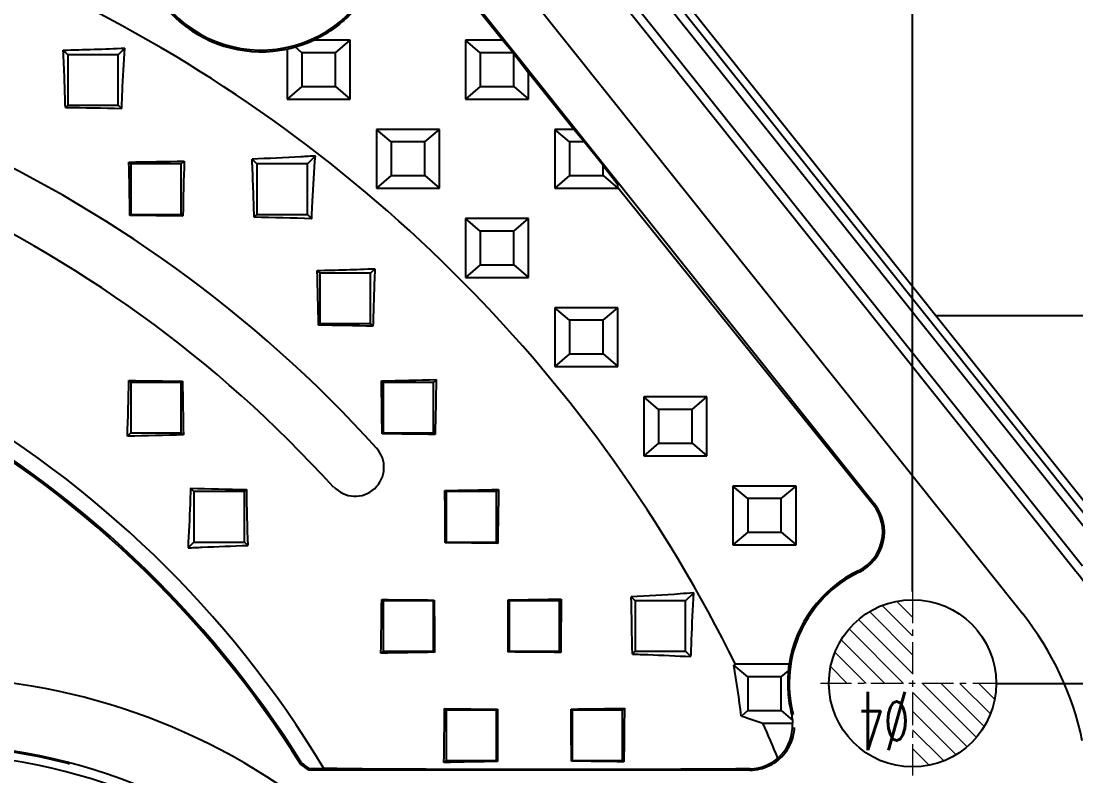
# Model space of a CAD drawing. Header units: millimetres. Extents: x -1495 to -116, y -3881 to 1305.
# Drawn here: x -715.92 to -690.69, y -1256.6 to -1238.55 of the extents above; entities that cross this region are included whole.
import ezdxf

# ---------------------------------------------------------------- set-up
doc = ezdxf.new("R2010")
doc.units = ezdxf.units.MM
doc.header["$LTSCALE"] = 16.335
doc.header["$PDMODE"] = 3
doc.header["$PDSIZE"] = 0.3125
doc.linetypes.add('CENTER', pattern=[0.6, 0.375, -0.075, 0.075, -0.075])
doc.linetypes.add('HIDDEN', pattern=[0.2, 0.1, -0.1])
doc.layers.get('0').update_dxf_attribs({"linetype": 'CONTINUOUS'})
doc.layers.get('Defpoints').update_dxf_attribs({"linetype": 'CONTINUOUS'})
doc.layers.add('DEFAULT_2', color=8, linetype='HIDDEN')
doc.layers.add('dim', color=4, linetype='CONTINUOUS', lineweight=9)
doc.layers.add('epin', color=13, linetype='CONTINUOUS', lineweight=9)
doc.styles.get("Standard").update_dxf_attribs({"font": 'txt', "width": 0.8})
doc.styles.add('TXT05', font='txt.shx', dxfattribs={"width": 0.5, "bigfont": 'gbcbig.shx'})
doc.dimstyles.new('副本 ISO-25-1', dxfattribs={"dimtxt": 5, "dimasz": 5, "dimexe": 0, "dimexo": 0, "dimgap": 0, "dimtad": 1, "dimtxsty": 'Standard', "dimcen": 0, "dimclrd": 4, "dimclre": 4, "dimclrt": 6, "dimazin": 0, "dimtfac": 1, "dimtofl": 0, "dimtmove": 0, "dimatfit": 3, "dimfxl": 0, "dimarcsym": 0})

# ---------------------------------------------------------------- blocks, each defined once
blk = doc.blocks.new('*D697')
at = {"layer": 'Defpoints', "color": 0}
for p in [(-692.598, -1254.383), (-637.464, -1254.383), (-735.3, -1279.458)]:
    blk.add_point(p, dxfattribs=at)
at = {"layer": 'dim', "color": 4, "linetype": 'Continuous', "lineweight": -2}
blk.add_line((-692.598, -1254.383), (-629.464, -1254.383), dxfattribs=at)
at = {"layer": 'dim', "color": 6, "insert": (-633.464, -1252.925), "char_height": 2.5, "attachment_point": 5}
blk.add_mtext('25,08', dxfattribs=at)
blk = doc.blocks.new('*D698')
at = {"layer": 'Defpoints', "color": 0}
for p in [(-707.975, -1236.293), (-637.464, -1236.293), (-735.3, -1279.458)]:
    blk.add_point(p, dxfattribs=at)
at = {"layer": 'dim', "color": 4, "linetype": 'Continuous', "lineweight": -2}
blk.add_line((-707.975, -1236.293), (-629.797, -1236.293), dxfattribs=at)
at = {"layer": 'dim', "color": 6, "insert": (-633.631, -1234.835), "char_height": 2.5, "attachment_point": 5}
blk.add_mtext('43,17', dxfattribs=at)
blk = doc.blocks.new('*D699')
at = {"layer": 'Defpoints', "color": 0}
for p in [(-694.702, -1226.458), (-637.464, -1226.458), (-735.3, -1279.458)]:
    blk.add_point(p, dxfattribs=at)
at = {"layer": 'dim', "color": 4, "linetype": 'Continuous', "lineweight": -2}
blk.add_line((-694.702, -1226.458), (-634.131, -1226.458), dxfattribs=at)
at = {"layer": 'dim', "color": 6, "insert": (-635.797, -1225.208), "char_height": 2.5, "attachment_point": 5}
blk.add_mtext('53', dxfattribs=at)
blk = doc.blocks.new('*D700')
at = {"layer": 'Defpoints', "color": 0}
for p in [(-720, -1214.458), (-637.464, -1214.458), (-735.3, -1279.458)]:
    blk.add_point(p, dxfattribs=at)
at = {"layer": 'dim', "color": 4, "linetype": 'Continuous', "lineweight": -2}
blk.add_line((-720, -1214.458), (-634.131, -1214.458), dxfattribs=at)
at = {"layer": 'dim', "color": 6, "insert": (-635.797, -1213.208), "char_height": 2.5, "attachment_point": 5}
blk.add_mtext('65', dxfattribs=at)
blk = doc.blocks.new('*D701')
at = {"layer": 'Defpoints', "color": 0}
for p in [(-662.507, -1209.458), (-637.464, -1209.458), (-735.3, -1279.458)]:
    blk.add_point(p, dxfattribs=at)
at = {"layer": 'dim', "color": 4, "linetype": 'Continuous', "lineweight": -2}
blk.add_line((-662.507, -1209.458), (-634.464, -1209.458), dxfattribs=at)
at = {"layer": 'dim', "color": 6, "insert": (-635.964, -1208.208), "char_height": 2.5, "attachment_point": 5}
blk.add_mtext('70', dxfattribs=at)
blk = doc.blocks.new('*D714')
at = {"layer": 'Defpoints', "color": 0}
for p in [(-710.175, -1183.505), (-710.175, -1234.093), (-735.3, -1279.458)]:
    blk.add_point(p, dxfattribs=at)
at = {"layer": 'dim', "color": 4, "linetype": 'Continuous', "lineweight": -2}
blk.add_line((-710.175, -1234.093), (-710.175, -1175.838), dxfattribs=at)
at = {"layer": 'dim', "color": 6, "insert": (-711.634, -1179.671), "char_height": 2.5, "attachment_point": 5, "rotation": 90}
blk.add_mtext('25,13', dxfattribs=at)
blk = doc.blocks.new('*D715')
at = {"layer": 'Defpoints', "color": 0}
for p in [(-694.598, -1183.505), (-694.598, -1252.183), (-735.3, -1279.458)]:
    blk.add_point(p, dxfattribs=at)
at = {"layer": 'dim', "color": 4, "linetype": 'Continuous', "lineweight": -2}
blk.add_line((-694.598, -1252.183), (-694.598, -1177.505), dxfattribs=at)
at = {"layer": 'dim', "color": 6, "insert": (-696.056, -1180.505), "char_height": 2.5, "attachment_point": 5, "rotation": 90}
blk.add_mtext('40,7', dxfattribs=at)
blk = doc.blocks.new('*D716')
at = {"layer": 'Defpoints', "color": 0}
for p in [(-665.3, -1183.505), (-665.3, -1202.858), (-735.3, -1279.458)]:
    blk.add_point(p, dxfattribs=at)
at = {"layer": 'dim', "color": 4, "linetype": 'Continuous', "lineweight": -2}
blk.add_line((-665.3, -1202.858), (-665.3, -1180.505), dxfattribs=at)
at = {"layer": 'dim', "color": 6, "insert": (-666.55, -1182.005), "char_height": 2.5, "attachment_point": 5, "rotation": 90}
blk.add_mtext('70', dxfattribs=at)
blk = doc.blocks.new('epin_ejp_4')
at = {"layer": 'epin'}
h = blk.add_hatch(dxfattribs=at)
h.set_pattern_fill('_ANSI31', color=123, scale=0.1, angle=90, style=0)
h.set_pattern_definition([(135, (760.4252, 313.6428), (-0.2245064, -0.2245064), [])])
h.paths.add_polyline_path([(0, 2, 0.414214), (-2, 0), (0, 0)])
h.paths.add_polyline_path([(2, 0), (0, 0), (0, -2, 0.414214)])
at = {"layer": 'epin', "color": 1, "linetype": 'CENTER', "ltscale": 0.124395}
for p, q in [((0, -2.2), (0, 2.2)), ((-2.2, 0), (2.2, 0))]:
    blk.add_line(p, q, dxfattribs=at)
at = {"layer": 'epin'}
blk.add_circle((0, 0), 2, dxfattribs=at)
at = {"layer": 'epin', "color": 6, "style": 'TXT05', "width": 0.5}
blk.add_text('%%c4', height=1.4, dxfattribs=at).set_placement((0.08, 0.2))

msp = doc.modelspace()

# ---------------------------------------------------------------- linework, layer by layer
at = {"color": 7, "linetype": 'Continuous'}
for p, q in [((-704.595, -1232.359), (-689.756, -1250.96)), ((-690.059, -1251.201), (-704.897, -1232.6)), ((-689.901, -1251.076), (-704.74, -1232.475)), ((-690.691, -1251.706), (-705.53, -1233.105)), ((-705.368, -1232.976), (-690.53, -1251.577)), ((-706.802, -1234.12), (-691.964, -1252.721)), ((-704.402, -1239.005), (-705.725, -1237.347)), ((-705.694, -1237.322), (-695.506, -1250.094)), ((-708.044, -1239.005), (-708.92, -1239.005)), ((-708.396, -1239.306), (-708.044, -1239.005)), ((-708.044, -1240.412), (-708.044, -1239.005)), ((-705.288, -1239.005), (-705.288, -1240.412)), ((-704.402, -1239.005), (-705.288, -1239.005)), ((-704.936, -1239.306), (-705.288, -1239.005)), ((-704.15, -1239.306), (-704.402, -1239.005)), ((-714.798, -1239.354), (-714.908, -1239.244)), ((-713.592, -1239.354), (-713.432, -1239.194)), ((-709.552, -1239.216), (-709.552, -1240.412)), ((-709.2, -1239.306), (-709.365, -1239.165)), ((-714.798, -1239.354), (-714.798, -1240.56)), ((-713.592, -1239.354), (-714.798, -1239.354)), ((-713.592, -1240.56), (-713.592, -1239.354)), ((-709.2, -1239.306), (-709.2, -1240.11)), ((-708.396, -1239.306), (-709.2, -1239.306)), ((-708.396, -1240.11), (-708.396, -1239.306)), ((-704.936, -1239.306), (-704.936, -1240.11)), ((-704.132, -1239.306), (-704.936, -1239.306)), ((-704.143, -1239.315), (-703.78, -1239.784)), ((-704.132, -1240.11), (-704.132, -1239.306)), ((-703.78, -1240.412), (-703.78, -1239.784)), ((-702.701, -1241.137), (-703.78, -1239.784)), ((-709.2, -1240.11), (-709.552, -1240.412)), ((-709.2, -1240.11), (-708.396, -1240.11)), ((-708.396, -1240.11), (-708.044, -1240.412)), ((-704.936, -1240.11), (-705.288, -1240.412)), ((-704.936, -1240.11), (-704.132, -1240.11)), ((-704.132, -1240.11), (-703.78, -1240.412)), ((-709.552, -1240.412), (-708.044, -1240.412)), ((-705.288, -1240.412), (-703.78, -1240.412)), ((-714.798, -1240.56), (-714.856, -1240.618)), ((-714.798, -1240.56), (-713.592, -1240.56)), ((-713.592, -1240.56), (-713.51, -1240.642)), ((-707.42, -1241.137), (-707.42, -1242.544)), ((-705.912, -1241.137), (-707.42, -1241.137)), ((-707.068, -1241.438), (-707.42, -1241.137)), ((-706.264, -1241.438), (-705.912, -1241.137)), ((-705.912, -1242.544), (-705.912, -1241.137)), ((-703.156, -1241.137), (-703.156, -1242.544)), ((-702.701, -1241.137), (-703.156, -1241.137)), ((-702.804, -1241.438), (-703.156, -1241.137)), ((-702.449, -1241.438), (-702.701, -1241.137)), ((-707.068, -1241.438), (-707.068, -1242.242)), ((-706.264, -1241.438), (-707.068, -1241.438)), ((-706.264, -1242.242), (-706.264, -1241.438)), ((-702.804, -1241.438), (-702.804, -1242.242)), ((-702.449, -1241.438), (-702.804, -1241.438)), ((-702, -1242.001), (-702.449, -1241.438)), ((-709.07, -1241.965), (-708.877, -1241.772)), ((-713.291, -1241.965), (-713.337, -1241.919)), ((-713.291, -1241.965), (-713.291, -1243.171)), ((-712.085, -1241.965), (-713.291, -1241.965)), ((-712.085, -1241.965), (-712.014, -1241.895)), ((-712.085, -1243.171), (-712.085, -1241.965)), ((-710.276, -1241.965), (-710.393, -1241.848)), ((-710.276, -1241.965), (-710.276, -1243.171)), ((-709.07, -1241.965), (-710.276, -1241.965)), ((-709.07, -1243.171), (-709.07, -1241.965)), ((-702, -1242.242), (-702, -1242.001)), ((-702, -1242.001), (-701.648, -1242.456)), ((-707.068, -1242.242), (-707.42, -1242.544)), ((-707.068, -1242.242), (-706.264, -1242.242)), ((-706.264, -1242.242), (-705.912, -1242.544)), ((-702.804, -1242.242), (-703.156, -1242.544)), ((-702.804, -1242.242), (-702, -1242.242)), ((-702, -1242.242), (-701.648, -1242.544)), ((-707.42, -1242.544), (-705.912, -1242.544)), ((-703.156, -1242.544), (-701.648, -1242.544)), ((-701.648, -1242.544), (-701.648, -1242.456)), ((-695.536, -1250.118), (-701.635, -1242.544)), ((-713.291, -1243.171), (-713.316, -1243.197)), ((-713.291, -1243.171), (-712.085, -1243.171)), ((-712.085, -1243.171), (-712.047, -1243.209)), ((-710.276, -1243.171), (-710.341, -1243.237)), ((-710.276, -1243.171), (-709.07, -1243.171)), ((-709.07, -1243.171), (-708.967, -1243.274)), ((-705.288, -1243.269), (-705.288, -1244.676)), ((-703.78, -1243.269), (-705.288, -1243.269)), ((-704.936, -1243.57), (-705.288, -1243.269)), ((-704.132, -1243.57), (-703.78, -1243.269)), ((-703.78, -1244.676), (-703.78, -1243.269)), ((-704.936, -1243.57), (-704.936, -1244.374)), ((-704.132, -1243.57), (-704.936, -1243.57)), ((-704.132, -1244.374), (-704.132, -1243.57)), ((-708.768, -1244.576), (-708.832, -1244.512)), ((-707.562, -1244.576), (-707.455, -1244.47)), ((-704.936, -1244.374), (-705.288, -1244.676)), ((-704.936, -1244.374), (-704.132, -1244.374)), ((-704.132, -1244.374), (-703.78, -1244.676)), ((-708.768, -1244.576), (-708.768, -1245.782)), ((-707.562, -1244.576), (-708.768, -1244.576)), ((-707.562, -1245.782), (-707.562, -1244.576)), ((-705.288, -1244.676), (-703.78, -1244.676)), ((-703.156, -1245.401), (-703.156, -1246.808)), ((-701.648, -1245.401), (-703.156, -1245.401)), ((-702.804, -1245.702), (-703.156, -1245.401)), ((-702, -1245.702), (-701.648, -1245.401)), ((-701.648, -1246.808), (-701.648, -1245.401)), ((-708.768, -1245.782), (-708.805, -1245.819)), ((-708.768, -1245.782), (-707.562, -1245.782)), ((-707.562, -1245.782), (-707.501, -1245.844)), ((-702.804, -1245.702), (-702.804, -1246.506)), ((-702, -1245.702), (-702.804, -1245.702)), ((-702, -1246.506), (-702, -1245.702)), ((-694.041, -1245.589), (-686.055, -1245.589)), ((-702.804, -1246.506), (-703.156, -1246.808)), ((-702.804, -1246.506), (-702, -1246.506)), ((-702, -1246.506), (-701.648, -1246.808)), ((-703.156, -1246.808), (-701.648, -1246.808)), ((-713.291, -1247.187), (-713.336, -1247.142)), ((-713.291, -1247.187), (-713.291, -1248.393)), ((-712.085, -1247.187), (-713.291, -1247.187)), ((-712.085, -1247.187), (-712.056, -1247.159)), ((-712.085, -1248.393), (-712.085, -1247.187)), ((-707.261, -1247.187), (-707.3, -1247.149)), ((-707.261, -1247.187), (-707.261, -1248.393)), ((-706.055, -1247.187), (-707.261, -1247.187)), ((-706.055, -1247.187), (-705.987, -1247.119)), ((-706.055, -1248.393), (-706.055, -1247.187)), ((-701.024, -1247.533), (-701.024, -1248.94)), ((-699.517, -1247.533), (-701.024, -1247.533)), ((-700.672, -1247.834), (-701.024, -1247.533)), ((-699.868, -1247.834), (-699.517, -1247.533)), ((-699.517, -1248.94), (-699.517, -1247.533)), ((-700.672, -1247.834), (-700.672, -1248.638)), ((-699.868, -1247.834), (-700.672, -1247.834)), ((-699.868, -1248.638), (-699.868, -1247.834)), ((-713.291, -1248.393), (-713.373, -1248.476)), ((-713.291, -1248.393), (-712.085, -1248.393)), ((-712.085, -1248.393), (-712.034, -1248.444)), ((-707.261, -1248.393), (-707.285, -1248.417)), ((-707.261, -1248.393), (-706.055, -1248.393)), ((-706.055, -1248.393), (-706.014, -1248.434)), ((-707.417, -1248.759), (-707.405, -1248.748)), ((-700.672, -1248.638), (-701.024, -1248.94)), ((-700.672, -1248.638), (-699.868, -1248.638)), ((-699.868, -1248.638), (-699.517, -1248.94)), ((-701.024, -1248.94), (-699.517, -1248.94)), ((-711.783, -1249.799), (-711.864, -1249.718)), ((-711.783, -1249.799), (-711.783, -1251.005)), ((-710.577, -1249.799), (-711.783, -1249.799)), ((-710.577, -1249.799), (-710.529, -1249.75)), ((-710.577, -1251.005), (-710.577, -1249.799)), ((-708.436, -1249.682), (-708.448, -1249.693)), ((-705.753, -1249.799), (-705.781, -1249.771)), ((-705.753, -1249.799), (-705.753, -1251.005)), ((-704.547, -1249.799), (-705.753, -1249.799)), ((-704.547, -1249.799), (-704.497, -1249.749)), ((-704.547, -1251.005), (-704.547, -1249.799)), ((-698.892, -1249.665), (-698.892, -1251.072)), ((-697.385, -1249.665), (-698.892, -1249.665)), ((-698.54, -1249.966), (-698.892, -1249.665)), ((-697.736, -1249.966), (-697.385, -1249.665)), ((-697.385, -1251.072), (-697.385, -1249.665)), ((-698.54, -1249.966), (-698.54, -1250.77)), ((-697.736, -1249.966), (-698.54, -1249.966)), ((-697.736, -1250.77), (-697.736, -1249.966)), ((-695.506, -1250.094), (-695.536, -1250.118)), ((-698.54, -1250.77), (-698.892, -1251.072)), ((-698.54, -1250.77), (-697.736, -1250.77)), ((-697.736, -1250.77), (-697.385, -1251.072)), ((-711.783, -1251.005), (-711.924, -1251.145)), ((-711.783, -1251.005), (-710.577, -1251.005)), ((-710.577, -1251.005), (-710.497, -1251.085)), ((-705.753, -1251.005), (-705.773, -1251.024)), ((-705.753, -1251.005), (-704.547, -1251.005)), ((-704.547, -1251.005), (-704.516, -1251.036)), ((-698.892, -1251.072), (-697.385, -1251.072)), ((-695.878, -1251.726), (-695.895, -1251.691)), ((-707.261, -1252.41), (-707.292, -1252.378)), ((-706.055, -1252.41), (-706.035, -1252.39)), ((-704.246, -1252.41), (-704.269, -1252.386)), ((-703.04, -1252.41), (-702.997, -1252.367)), ((-701.231, -1252.41), (-701.327, -1252.313)), ((-700.025, -1252.41), (-699.832, -1252.217)), ((-707.261, -1252.41), (-707.261, -1253.616)), ((-706.055, -1252.41), (-707.261, -1252.41)), ((-706.055, -1253.616), (-706.055, -1252.41)), ((-704.246, -1252.41), (-704.246, -1253.616)), ((-703.04, -1252.41), (-704.246, -1252.41)), ((-703.04, -1253.616), (-703.04, -1252.41)), ((-701.231, -1252.41), (-701.231, -1253.616)), ((-700.025, -1252.41), (-701.231, -1252.41)), ((-700.025, -1253.616), (-700.025, -1252.41)), ((-691.964, -1252.721), (-691.966, -1252.723)), ((-707.261, -1253.616), (-707.31, -1253.665)), ((-707.261, -1253.616), (-706.055, -1253.616)), ((-706.055, -1253.616), (-706.028, -1253.642)), ((-704.246, -1253.616), (-704.264, -1253.634)), ((-704.246, -1253.616), (-703.04, -1253.616)), ((-703.04, -1253.616), (-703.011, -1253.645)), ((-701.231, -1253.616), (-701.298, -1253.683)), ((-701.231, -1253.616), (-700.025, -1253.616)), ((-700.025, -1253.616), (-699.896, -1253.744)), ((-698.54, -1254.23), (-698.869, -1253.948)), ((-697.551, -1253.928), (-698.833, -1253.928)), ((-697.736, -1254.23), (-697.567, -1254.085)), ((-698.54, -1254.23), (-698.54, -1255.034)), ((-697.736, -1254.23), (-698.54, -1254.23)), ((-697.736, -1255.034), (-697.736, -1254.23)), ((-705.753, -1255.021), (-705.788, -1254.986)), ((-705.753, -1255.021), (-705.753, -1256.227)), ((-704.547, -1255.021), (-705.753, -1255.021)), ((-704.547, -1255.021), (-704.527, -1255)), ((-704.547, -1256.227), (-704.547, -1255.021)), ((-702.738, -1255.021), (-702.761, -1254.998)), ((-702.738, -1255.021), (-702.738, -1256.227)), ((-701.532, -1255.021), (-702.738, -1255.021)), ((-701.532, -1255.021), (-701.489, -1254.977)), ((-701.532, -1256.227), (-701.532, -1255.021)), ((-698.54, -1255.034), (-698.692, -1255.164)), ((-698.54, -1255.034), (-697.736, -1255.034)), ((-697.736, -1255.034), (-697.464, -1255.268)), ((-697.489, -1255.129), (-697.453, -1255.12)), ((-698.176, -1255.335), (-697.46, -1255.335)), ((-709.229, -1256.324), (-709.2, -1256.296)), ((-709.036, -1256.459), (-709.023, -1256.419)), ((-709.023, -1256.419), (-708.674, -1256.419)), ((-705.753, -1256.227), (-705.805, -1256.278)), ((-705.753, -1256.227), (-704.547, -1256.227)), ((-704.547, -1256.227), (-704.521, -1256.253)), ((-702.738, -1256.227), (-702.757, -1256.245)), ((-702.738, -1256.227), (-701.532, -1256.227)), ((-701.532, -1256.227), (-701.501, -1256.258)), ((-698.49, -1256.427), (-698.49, -1256.459)), ((-698.49, -1256.459), (-709.036, -1256.459))]:
    msp.add_line(p, q, dxfattribs=at)
msp.add_circle((-694.598, -1254.383), 2, dxfattribs=at)
for centre, radius, start, end in [((-710.175, -1236.293), 2.949, 136.7796, 335.0298), ((-710.175, -1236.293), 2.989, 177.2243, 282.0413), ((-730.275, -1269.458), 35.069, 26.2846, 63.1569), ((-730.275, -1269.458), 30.838, 42.1616, 90), ((-717.206, -1150.248), 89.026, 271.47917, 272.42984), ((-778.806, -1242.366), 63.974, 1.56574, 2.79684), ((-730.275, -1269.458), 29.446, 42.1616, 90), ((-718.138, -1459.836), 219.242, 88.79055, 89.14224), ((-715.746, -1073.026), 168.91, 270.81705, 271.2659), ((-819.525, -1244.328), 106.216, 0.61041, 1.29972), ((-620.825, -1244.857), 91.237, 178.13914, 178.96449), ((-782.616, -1245.225), 72.302, 1.57574, 2.67732), ((-714.977, -1483.107), 239.916, 89.30042, 89.60337), ((-713.193, -1376.269), 133.062, 88.18009, 88.77198), ((-730.275, -1269.458), 25.231, 31.1149, 90), ((-710.928, -1154.352), 90.184, 271.3317, 272.20695), ((-826.718, -1247.64), 117.927, 0.88462, 1.51979), ((-622.279, -1247.987), 85.249, 177.63549, 178.5594), ((-730.275, -1269.458), 24.847, 31.9851, 90), ((-730.275, -1269.458), 24.808, 31.966, 90), ((-710.901, -1393.129), 147.324, 88.6776, 89.18479), ((-809.795, -1245.093), 96.48, 357.99018, 358.7827), ((-709.764, -1019.523), 227.647, 269.10091, 269.42307), ((-575.701, -1245.491), 136.365, 180.70088, 181.24096), ((-709.05, -1139.076), 108.087, 270.92786, 271.62399), ((-870.844, -1249.697), 163.565, 0.44815, 0.89263), ((-574.761, -1250.513), 131.269, 178.51864, 179.0926), ((-709.259, -1391.387), 142.97, 91.11242, 91.6493), ((-708.5, -1389.408), 140.996, 88.98982, 89.50621), ((-707.926, -1249.22), 0.688, 222.1616, 42.1616), ((-707.644, -1102.048), 147.73, 268.36337, 268.88128), ((-565.291, -1246.934), 145.265, 181.11079, 181.63745), ((-707.043, -1140.226), 109.552, 270.66009, 271.33134), ((-922.199, -1251.776), 216.427, 0.19914, 0.53085), ((-522.432, -1252.975), 182.094, 178.98489, 179.38999), ((-696.343, -1250.761), 1.031, 295.7286, 38.5802), ((-696.343, -1250.761), 1.071, 295.7286, 38.5802), ((-706.37, -1379.153), 128.131, 89.17072, 89.73285), ((-694.598, -1254.383), 2.989, 115.7286, 171.2548), ((-694.598, -1254.383), 2.949, 115.7286, 194.4775), ((-936.773, -1249.86), 229.495, 359.05016, 359.37142), ((-705.409, -1121.133), 131.259, 269.17798, 269.72666), ((-415.045, -1251.403), 290.992, 180.19445, 180.44094), ((-705.218, -1148.834), 103.557, 270.52483, 271.22875), ((-992.716, -1254.128), 288.452, 0.09804, 0.3459), ((-465.44, -1255.581), 237.579, 179.22482, 179.53298), ((-884.78, -1256.826), 183.509, 0.98138, 1.40928), ((-697.613, -1257.227), 7.226, 11.7595, 38.5802), ((-704.786, -1359.498), 105.864, 90.67224, 91.36597), ((-704.593, -1368.214), 114.581, 89.20887, 89.83567), ((-700.089, -1251.667), 2.587, 298.1451, 299.063), ((-734.444, -1259.739), 36.043, 7.2913, 9.2445), ((-718.215, -1269.458), 15.224, 51.458, 90), ((-1043.988, -1251.368), 338.219, 359.16824, 359.38724), ((-703.823, -1142.355), 112.648, 269.00035, 269.64197), ((-274.797, -1253.473), 429.732, 180.20367, 180.3707), ((-703.64, -1161.428), 93.574, 270.53813, 271.31751), ((-1098.947, -1256.966), 396.191, 0.10413, 0.28459), ((-392.872, -1258.585), 308.637, 179.3301, 179.56792), ((-698.498, -1255.399), 1.028, 270.4649, 2.9107), ((-730.275, -1269.458), 35.069, 22.2617, 23.7476), ((-718.215, -1269.458), 13.62, 270, 90), ((-718.215, -1269.458), 13.39, 270, 90), ((-718.215, -1269.458), 15.914, 54.7711, 55.6202), ((-718.215, -1269.458), 15.953, 54.8162, 55.5905), ((-703.376, -1348.145), 91.899, 90.71344, 91.51409), ((-703.153, -1358.978), 102.733, 89.07842, 89.77902)]:
    msp.add_arc(centre, radius, start, end, dxfattribs=at)
for centre, major_axis, ratio, start_param, end_param in [((-710.175, -1236.204), (0, 3.07), 0.999577, -2.874531, -2.720187), ((-710.25, -1236.293), (3.006, 0), 0.999689, -1.336312, -1.272027), ((-694.598, -1254.296), (0, 2.978), 0.999577, 1.446983, 1.499664), ((-698.516, -1255.388), (1.06, 0), 0.999689, 0.113605, 0.24652), ((-698.49, -1255.358), (0, 1.031), 0.999577, -1.549072, -1.483275)]:
    msp.add_ellipse(centre, major_axis=major_axis, ratio=ratio, start_param=start_param, end_param=end_param, dxfattribs=at)
for points, knots in [([(-707.437, -1237.536), (-707.512, -1237.696), (-707.7, -1238), (-708.045, -1238.406), (-708.45, -1238.754), (-708.759, -1238.931), (-708.92, -1239.005)], [0, 0, 0, 0, 0.249804, 0.500258, 0.749974, 1, 1, 1, 1]), ([(-713.51, -1240.642), (-713.505, -1240.51), (-713.485, -1240.027), (-713.458, -1239.545), (-713.432, -1239.194)], [0, 0, 0, 0, 0.272787, 1, 1, 1, 1]), ([(-708.877, -1241.772), (-708.992, -1241.78), (-709.497, -1241.812), (-710.003, -1241.834), (-710.393, -1241.848)], [0, 0, 0, 0, 0.22846, 1, 1, 1, 1]), ([(-708.967, -1243.274), (-708.961, -1243.135), (-708.938, -1242.634), (-708.908, -1242.133), (-708.877, -1241.772)], [0, 0, 0, 0, 0.277562, 1, 1, 1, 1]), ([(-711.864, -1249.718), (-711.868, -1249.843), (-711.884, -1250.318), (-711.905, -1250.794), (-711.924, -1251.145)], [0, 0, 0, 0, 0.262132, 1, 1, 1, 1]), ([(-711.924, -1251.145), (-711.811, -1251.139), (-711.336, -1251.115), (-710.86, -1251.097), (-710.497, -1251.085)], [0, 0, 0, 0, 0.236663, 1, 1, 1, 1]), ([(-688.955, -1255.387), (-689.095, -1254.718), (-689.535, -1253.41), (-690.266, -1252.24), (-690.691, -1251.706)], [0, 0, 0, 0, 0.499974, 1, 1, 1, 1]), ([(-699.832, -1252.217), (-699.94, -1252.227), (-700.437, -1252.269), (-700.936, -1252.296), (-701.327, -1252.313)], [0, 0, 0, 0, 0.216206, 1, 1, 1, 1]), ([(-699.896, -1253.744), (-699.892, -1253.61), (-699.875, -1253.101), (-699.853, -1252.592), (-699.832, -1252.217)], [0, 0, 0, 0, 0.263237, 1, 1, 1, 1]), ([(-701.298, -1253.683), (-701.175, -1253.687), (-700.707, -1253.704), (-700.24, -1253.725), (-699.896, -1253.744)], [0, 0, 0, 0, 0.264613, 1, 1, 1, 1]), ([(-697.582, -1254.383), (-697.582, -1254.45), (-697.574, -1254.701), (-697.534, -1254.951), (-697.489, -1255.129)], [0, 0, 0, 0, 0.268189, 1, 1, 1, 1]), ([(-698.692, -1255.164), (-698.647, -1255.178), (-698.474, -1255.23), (-698.302, -1255.289), (-698.176, -1255.335)], [0, 0, 0, 0, 0.259996, 1, 1, 1, 1]), ([(-698.49, -1256.427), (-700.253, -1256.443), (-703.648, -1256.445), (-707.042, -1256.439), (-708.674, -1256.419)], [0, 0, 0, 0, 0.519369, 1, 1, 1, 1])]:
    msp.add_open_spline(points, degree=3, knots=knots, dxfattribs=at)
msp.add_open_spline([(-697.567, -1254.085), (-697.576, -1254.184), (-697.582, -1254.283), (-697.582, -1254.383)], degree=3, dxfattribs=at)
at = {"layer": 'DEFAULT_2', "color": 8, "linetype": 'HIDDEN'}
for centre, radius, end in [((-698.49, -1255.388), 1.071, 14.4775), ((-718.215, -1269.458), 13.591, 90)]:
    msp.add_arc(centre, radius, 270, end, dxfattribs=at)

# ---------------------------------------------------------------- block references
at = {"layer": 'epin', "rotation": 180}
msp.add_blockref('epin_ejp_4', (-694.598, -1254.383), dxfattribs=at)

# ---------------------------------------------------------------- dimensions: what is measured, and where the dimension line sits
at = {"layer": 'dim'}
for feature_location, offset, dtype, origin, picture, middle in [((-710.175194348, -1234.092864147), (0, 50.588183688), 1, (-735.300194348, -1279.457864147), '*D714', (-711.633527681, -1179.671347126)), ((-694.598, -1252.183), (0, 68.678), 1, (-735.3, -1279.458), '*D715', (-696.056, -1180.505)), ((-665.3, -1202.858), (0, 19.353), 1, (-735.3, -1279.458), '*D716', (-666.55, -1182.005)), ((-662.507, -1209.458), (25.043, 0), 0, (-735.3, -1279.458), '*D701', (-635.964, -1208.208)), ((-720, -1214.458), (82.536, 0), 0, (-735.3, -1279.458), '*D700', (-635.797, -1213.208)), ((-694.702, -1226.458), (57.239, 0), 0, (-735.3, -1279.458), '*D699', (-635.797, -1225.208)), ((-707.975194348, -1236.292864147), (70.511355361, 0), 0, (-735.300194348, -1279.457864147), '*D698', (-633.630505653, -1234.834530814)), ((-692.597694348, -1254.382864147), (55.133855361, 0), 0, (-735.300194348, -1279.457864147), '*D697', (-633.463838987, -1252.924530814))]:
    dim = msp.add_ordinate_dim(feature_location=feature_location, offset=offset, dtype=dtype, origin=origin, dimstyle='副本 ISO-25-1', override={"dimtxt": 2.5, "dimasz": 2, "dimfxl": 1.25, "dimarcsym": 1}, dxfattribs=at)
    dim.commit()
    dim.dimension.update_dxf_attribs({"geometry": picture, "text_midpoint": middle})

doc.saveas('drawing.dxf')
